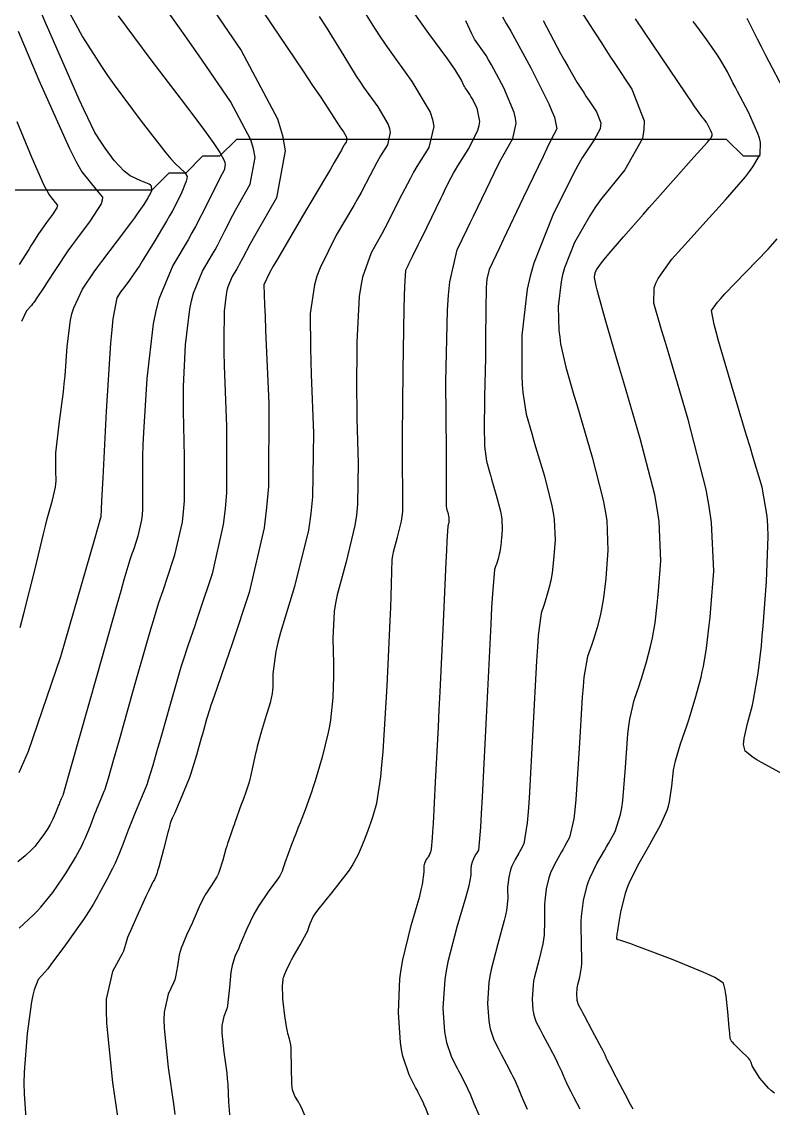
# Model space of a CAD drawing. Header units: metres. Extents: x 837117 to 838477, y 1189012 to 1191015.
# Drawn here: x 837775.3 to 837819.8, y 1189245 to 1189309.4 of the extents above; entities that cross this region are included whole.
import ezdxf

# ---------------------------------------------------------------- set-up
doc = ezdxf.new("R2010")
doc.units = ezdxf.units.M
doc.header["$LTSCALE"] = 0.3
doc.layers.add('COTAS 10', color=1, linetype='Continuous')
doc.layers.add('COTAS INT', color=252, linetype='Continuous')
doc.layers.add('DRENAJE', color=5, linetype='Continuous', lineweight=25)

msp = doc.modelspace()

# ---------------------------------------------------------------- linework, layer by layer
at = {"layer": 'COTAS 10'}
for points, elevation in [([(837775.217, 1189273.493), (837775.438, 1189274.323), (837776.105, 1189276.97), (837776.607, 1189279.038), (837776.724, 1189279.502), (837776.831, 1189279.92), (837777.136, 1189281.039), (837777.315, 1189281.798), (837777.342, 1189281.99), (837777.36, 1189282.173), (837777.341, 1189282.765), (837777.325, 1189283.541), (837777.344, 1189283.84), (837777.373, 1189284.176), (837777.561, 1189285.694), (837777.783, 1189287.44), (837777.833, 1189287.921), (837777.878, 1189288.4), (837778, 1189290.119), (837778.194, 1189291.681), (837778.284, 1189292.061), (837778.391, 1189292.418), (837778.907, 1189293.518), (837779.602, 1189294.537), (837779.821, 1189294.843), (837780.052, 1189295.16), (837780.98, 1189296.389), (837781.833, 1189297.506), (837782.016, 1189297.752), (837782.175, 1189297.971), (837782.558, 1189298.531), (837782.769, 1189298.889), (837782.82, 1189298.98), (837782.869, 1189299.068), (837783.018, 1189299.358), (837782.996, 1189299.609), (837782.936, 1189299.674), (837782.852, 1189299.735), (837782.357, 1189299.938), (837781.722, 1189300.236), (837781.551, 1189300.359), (837781.382, 1189300.498), (837780.787, 1189301.145), (837780.258, 1189301.861), (837780.129, 1189302.044), (837780.009, 1189302.22), (837779.641, 1189302.801), (837779.005, 1189304.117), (837778.716, 1189304.757), (837778.378, 1189305.515), (837776.847, 1189309.03), (837776.751, 1189309.248), (837775.203, 1189312.944)], 1720), ([(837789.122, 1189310.64), (837791.966, 1189306.418), (837792.525, 1189305.585), (837792.984, 1189304.897), (837793.817, 1189303.626), (837794.012, 1189303.308), (837794.069, 1189303.221), (837794.127, 1189303.134), (837794.349, 1189302.827), (837794.513, 1189302.551), (837794.535, 1189302.484), (837794.547, 1189302.421), (837794.503, 1189302.231), (837794.394, 1189302.059), (837794.365, 1189302.008), (837794.335, 1189301.956), (837794.232, 1189301.755), (837793.808, 1189301.011), (837793.576, 1189300.616), (837793.295, 1189300.14), (837791.87, 1189297.738), (837790.464, 1189295.345), (837790.196, 1189294.874), (837789.98, 1189294.485), (837789.636, 1189293.775), (837789.681, 1189292.6), (837789.71, 1189291.919), (837789.747, 1189291.083), (837789.938, 1189286.78), (837789.906, 1189281.83), (837789.801, 1189280.587), (837789.654, 1189279.398), (837788.778, 1189275.567), (837787.789, 1189272.593), (837787.571, 1189271.946), (837787.377, 1189271.375), (837786.881, 1189269.95), (837786.58, 1189269.096), (837786.509, 1189268.886), (837786.443, 1189268.687), (837786.252, 1189268.061), (837786.065, 1189267.4), (837786.003, 1189267.178), (837785.936, 1189266.939), (837785.654, 1189265.937), (837785.318, 1189264.852), (837785.216, 1189264.56), (837785.11, 1189264.272), (837784.697, 1189263.265), (837784.345, 1189262.475), (837784.278, 1189262.324), (837784.224, 1189262.202), (837784.137, 1189262.007), (837784.135, 1189262.001), (837784.134, 1189261.999), (837784.133, 1189261.996), (837784.127, 1189261.982), (837784.058, 1189261.721), (837784.016, 1189261.562), (837783.965, 1189261.365), (837783.7, 1189260.344), (837783.419, 1189259.303), (837783.358, 1189259.094), (837783.304, 1189258.92), (837783.17, 1189258.578), (837783.089, 1189258.459), (837783.069, 1189258.426), (837783.051, 1189258.393), (837782.992, 1189258.27), (837782.839, 1189257.932), (837782.761, 1189257.762), (837782.668, 1189257.56), (837782.201, 1189256.558), (837781.742, 1189255.536), (837781.654, 1189255.322), (837781.582, 1189255.138), (837781.46, 1189254.72), (837781.332, 1189254.339), (837781.257, 1189254.178), (837781.163, 1189253.993), (837780.682, 1189253.123), (837780.32, 1189251.491), (837780.303, 1189250.825), (837780.322, 1189250.066), (837780.689, 1189246.552), (837781.173, 1189243.202)], 1730), ([(837803.749, 1189309.648), (837803.984, 1189309.256), (837804.246, 1189308.8), (837805.426, 1189306.623), (837806.493, 1189304.493), (837806.685, 1189304.067), (837806.83, 1189303.711), (837806.98, 1189303.02), (837806.587, 1189302.254), (837806.39, 1189301.852), (837806.155, 1189301.367), (837804.99, 1189298.932), (837803.82, 1189296.473), (837803.582, 1189295.974), (837803.381, 1189295.554), (837802.968, 1189294.692), (837802.834, 1189294.113), (837802.809, 1189293.87), (837802.79, 1189293.592), (837802.764, 1189292.29), (837802.76, 1189290.571), (837802.754, 1189290.029), (837802.745, 1189289.458), (837802.698, 1189287.16), (837802.677, 1189285.061), (837802.686, 1189284.616), (837802.701, 1189284.231), (837802.807, 1189283.33), (837802.987, 1189282.71), (837803.048, 1189282.502), (837803.114, 1189282.278), (837803.393, 1189281.336), (837803.636, 1189280.383), (837803.678, 1189280.152), (837803.711, 1189279.935), (837803.739, 1189279.271), (837803.7, 1189278.763), (837803.689, 1189278.645), (837803.679, 1189278.536), (837803.642, 1189278.223), (837803.599, 1189277.97), (837803.567, 1189277.828), (837803.497, 1189277.565), (837803.417, 1189277.304), (837803.395, 1189277.234), (837803.372, 1189277.165), (837803.289, 1189276.921), (837803.164, 1189275.494), (837803.115, 1189274.68), (837803.06, 1189273.683), (837802.81, 1189268.566), (837802.56, 1189263.466), (837802.505, 1189262.479), (837802.456, 1189261.678), (837802.331, 1189260.319), (837802.242, 1189260.159), (837802.19, 1189260.067), (837802.091, 1189259.892), (837802.001, 1189259.708), (837801.981, 1189259.656), (837801.962, 1189259.602), (837801.914, 1189259.403), (837801.888, 1189259.19), (837801.884, 1189259.129), (837801.882, 1189259.066), (837801.886, 1189258.83), (837801.767, 1189258.21), (837801.686, 1189257.904), (837801.585, 1189257.541), (837801.051, 1189255.748), (837800.519, 1189253.694), (837800.421, 1189253.167), (837800.343, 1189252.657), (837800.237, 1189250.967), (837800.334, 1189249.563), (837800.383, 1189249.234), (837800.443, 1189248.931), (837800.741, 1189248.052), (837801.073, 1189247.407), (837801.155, 1189247.25), (837801.231, 1189247.103), (837801.468, 1189246.654), (837801.686, 1189246.214), (837801.75, 1189246.073), (837801.817, 1189245.924), (837802.071, 1189245.316), (837802.355, 1189244.638)], 1740), ([(837820.548, 1189305.054), (837819.343, 1189307.354), (837819.077, 1189307.867), (837818.84, 1189308.327), (837818.229, 1189309.542)], 1750), ([(837820.414, 1189264.778), (837819.081, 1189265.497), (837818.81, 1189265.657), (837818.582, 1189265.798), (837818.112, 1189266.166), (837818.018, 1189266.573), (837818.026, 1189266.74), (837818.049, 1189266.931), (837818.258, 1189267.813), (837818.54, 1189268.9), (837818.609, 1189269.219), (837818.675, 1189269.545), (837818.882, 1189270.79), (837819.071, 1189272.412), (837819.124, 1189272.976), (837819.179, 1189273.59), (837819.384, 1189276.222), (837819.47, 1189278.876), (837819.451, 1189279.503), (837819.413, 1189280.084), (837819.118, 1189281.791), (837818.589, 1189283.562), (837818.404, 1189284.183), (837818.201, 1189284.86), (837817.326, 1189287.776), (837816.543, 1189290.461), (837816.397, 1189290.993), (837816.283, 1189291.434), (837816.128, 1189292.259), (837816.469, 1189292.745), (837816.667, 1189292.971), (837816.91, 1189293.237), (837818.161, 1189294.526), (837819.474, 1189295.895), (837819.754, 1189296.212), (837820, 1189296.5)], 1750)]:
    msp.add_lwpolyline(points, dxfattribs=dict(at, elevation=elevation))
at = {"layer": 'COTAS INT'}
for points, elevation in [([(837785.696, 1189311.486), (837788.292, 1189307.656), (837790.444, 1189303.603), (837790.737, 1189302.624), (837790.898, 1189301.708), (837790.383, 1189298.92), (837789.243, 1189296.929), (837789.009, 1189296.516), (837788.81, 1189296.162), (837788.39, 1189295.382), (837788.18, 1189294.973), (837788.114, 1189294.853), (837788.045, 1189294.73), (837787.769, 1189294.261), (837787.515, 1189293.649), (837787.46, 1189293.436), (837787.412, 1189293.204), (837787.292, 1189292.21), (837787.268, 1189290.485), (837787.279, 1189289.792), (837787.299, 1189289.006), (837787.437, 1189285.392), (837787.421, 1189281.486), (837787.344, 1189280.517), (837787.236, 1189279.596), (837786.581, 1189276.676), (837785.839, 1189274.447), (837785.676, 1189273.962), (837785.531, 1189273.534), (837785.159, 1189272.466), (837784.841, 1189271.502), (837784.731, 1189271.141), (837784.61, 1189270.738), (837784.092, 1189268.941), (837783.578, 1189267.12), (837783.46, 1189266.702), (837783.353, 1189266.322), (837783.054, 1189265.26), (837782.806, 1189264.461), (837782.731, 1189264.246), (837782.654, 1189264.034), (837782.35, 1189263.293), (837782.041, 1189262.578), (837781.961, 1189262.383), (837781.882, 1189262.189), (837781.616, 1189261.498), (837781.378, 1189260.861), (837781.316, 1189260.7), (837781.258, 1189260.547), (837781.063, 1189260.05), (837780.844, 1189259.55), (837780.77, 1189259.394), (837780.69, 1189259.23), (837780.35, 1189258.575), (837779.996, 1189257.92), (837779.905, 1189257.756), (837779.819, 1189257.599), (837779.536, 1189257.094), (837779.127, 1189256.451), (837778.962, 1189256.207), (837778.774, 1189255.935), (837777.906, 1189254.711), (837777.041, 1189253.537), (837776.855, 1189253.296), (837776.692, 1189253.09), (837776.298, 1189252.649), (837776.048, 1189252.035), (837775.976, 1189251.72), (837775.903, 1189251.343), (837775.632, 1189249.459), (837775.459, 1189247.163), (837775.449, 1189246.526), (837775.455, 1189245.889), (837775.613, 1189243.582)], 1728), ([(837794.913, 1189311.048), (837796.19, 1189308.961), (837796.564, 1189308.391), (837796.947, 1189307.825), (837798.402, 1189305.809), (837799.477, 1189303.998), (837799.619, 1189303.56), (837799.695, 1189303.151), (837799.409, 1189301.904), (837798.696, 1189300.777), (837798.502, 1189300.443), (837798.31, 1189300.1), (837797.63, 1189298.781), (837796.97, 1189297.466), (837796.79, 1189297.125), (837796.612, 1189296.794), (837795.979, 1189295.681), (837795.47, 1189294.232), (837795.369, 1189293.689), (837795.286, 1189293.085), (837795.133, 1189290.388), (837795.123, 1189287.404), (837795.131, 1189286.617), (837795.144, 1189285.849), (837795.227, 1189283.216), (837795.185, 1189280.789), (837795.119, 1189280.149), (837795.029, 1189279.524), (837794.506, 1189277.381), (837793.974, 1189275.435), (837793.878, 1189274.934), (837793.804, 1189274.45), (837793.726, 1189272.835), (837793.767, 1189271.379), (837793.769, 1189270.995), (837793.768, 1189270.618), (837793.729, 1189269.327), (837793.592, 1189268.035), (837793.528, 1189267.658), (837793.454, 1189267.272), (837793.092, 1189265.812), (837792.674, 1189264.413), (837792.563, 1189264.067), (837792.455, 1189263.739), (837792.082, 1189262.702), (837791.779, 1189261.925), (837791.715, 1189261.761), (837791.659, 1189261.618), (837791.527, 1189261.287), (837791.416, 1189260.998), (837791.372, 1189260.882), (837791.323, 1189260.751), (837791.103, 1189260.148), (837790.89, 1189259.554), (837790.846, 1189259.429), (837790.809, 1189259.32), (837790.73, 1189259.07), (837790.58, 1189258.795), (837790.498, 1189258.672), (837790.399, 1189258.528), (837789.895, 1189257.837), (837789.327, 1189257.001), (837789.187, 1189256.766), (837789.055, 1189256.53), (837788.639, 1189255.662), (837788.307, 1189254.875), (837788.227, 1189254.689), (837788.152, 1189254.517), (837787.926, 1189254.014), (837787.759, 1189253.483), (837787.722, 1189253.293), (837787.689, 1189253.086), (837787.602, 1189252.184), (837787.514, 1189251.299), (837787.481, 1189251.102), (837787.444, 1189250.925), (837787.279, 1189250.461), (837787.164, 1189249.939), (837787.158, 1189249.726), (837787.164, 1189249.484), (837787.281, 1189248.36), (837787.441, 1189247.105), (837787.473, 1189246.779), (837787.5, 1189246.463), (837787.556, 1189245.4), (837787.632, 1189244.439)], 1734), ([(837777.997, 1189310.113), (837778.472, 1189309.259), (837778.915, 1189308.46), (837780.027, 1189306.705), (837780.391, 1189306.173), (837780.778, 1189305.621), (837782.378, 1189303.459), (837783.843, 1189301.6), (837784.146, 1189301.239), (837784.405, 1189300.944), (837784.967, 1189300.432), (837785.099, 1189300.189), (837785.086, 1189300.063), (837785.051, 1189299.912), (837784.746, 1189299.157), (837784.232, 1189298.162), (837784.065, 1189297.859), (837783.888, 1189297.545), (837783.161, 1189296.313), (837782.451, 1189295.169), (837782.284, 1189294.911), (837782.13, 1189294.677), (837781.683, 1189294.045), (837781.348, 1189293.601), (837781.264, 1189293.487), (837781.185, 1189293.376), (837780.934, 1189293.008), (837780.704, 1189291.771), (837780.638, 1189291.113), (837780.57, 1189290.317), (837780.319, 1189286.304), (837780.111, 1189282.357), (837780.039, 1189280.996), (837779.988, 1189280.028), (837779.987, 1189280.021), (837779.987, 1189280.009), (837779.986, 1189280.005), (837779.984, 1189280), (837779.984, 1189279.998), (837779.983, 1189279.995), (837779.981, 1189279.985), (837779.616, 1189278.715), (837777.611, 1189271.75), (837775.693, 1189266.149), (837775.139, 1189264.894)], 1722), ([(837775.168, 1189255.688), (837776.02, 1189256.477), (837776.239, 1189256.706), (837776.45, 1189256.938), (837777.151, 1189257.815), (837777.755, 1189258.682), (837777.905, 1189258.908), (837778.048, 1189259.129), (837778.502, 1189259.878), (837778.883, 1189260.599), (837778.98, 1189260.802), (837779.073, 1189261.007), (837779.379, 1189261.758), (837779.646, 1189262.46), (837779.715, 1189262.634), (837779.781, 1189262.799), (837780.002, 1189263.32), (837780.197, 1189263.796), (837780.247, 1189263.932), (837780.295, 1189264.07), (837780.454, 1189264.583), (837780.77, 1189265.705), (837781.091, 1189266.841), (837781.932, 1189269.821), (837782.777, 1189272.79), (837782.953, 1189273.396), (837783.103, 1189273.908), (837783.436, 1189274.981), (837783.684, 1189275.693), (837783.781, 1189275.978), (837783.889, 1189276.301), (837784.383, 1189277.786), (837784.82, 1189279.731), (837784.892, 1189280.344), (837784.943, 1189280.99), (837784.954, 1189283.592), (837784.884, 1189286.319), (837784.885, 1189287.045), (837784.894, 1189287.757), (837785.001, 1189290.222), (837785.256, 1189292.339), (837785.359, 1189292.833), (837785.476, 1189293.286), (837786.017, 1189294.589), (837786.604, 1189295.588), (837786.751, 1189295.85), (837786.891, 1189296.106), (837787.339, 1189296.978), (837787.813, 1189297.907), (837787.97, 1189298.199), (837788.137, 1189298.506), (837788.835, 1189299.742), (837789.123, 1189301.305), (837789.033, 1189301.818), (837788.869, 1189302.366), (837787.663, 1189304.638), (837785.994, 1189307.08), (837785.539, 1189307.735), (837785.087, 1189308.382), (837783.477, 1189310.643)], 1726), ([(837792.248, 1189244.19), (837791.862, 1189245.078), (837791.773, 1189245.262), (837791.693, 1189245.418), (837791.469, 1189245.76), (837791.334, 1189246.121), (837791.309, 1189246.29), (837791.29, 1189246.489), (837791.267, 1189247.457), (837791.26, 1189248.423), (837791.25, 1189248.621), (837791.238, 1189248.789), (837791.164, 1189249.145), (837791.063, 1189249.451), (837791.033, 1189249.588), (837791.002, 1189249.748), (837790.881, 1189250.514), (837790.784, 1189251.329), (837790.767, 1189251.52), (837790.755, 1189251.696), (837790.751, 1189252.205), (837790.772, 1189252.537), (837790.776, 1189252.601), (837790.78, 1189252.653), (837790.788, 1189252.742), (837790.822, 1189252.821), (837790.841, 1189252.867), (837790.865, 1189252.924), (837790.988, 1189253.218), (837791.202, 1189253.667), (837791.283, 1189253.823), (837791.374, 1189253.992), (837791.784, 1189254.712), (837792.162, 1189255.398), (837792.233, 1189255.544), (837792.289, 1189255.672), (837792.371, 1189255.977), (837792.559, 1189256.364), (837792.683, 1189256.544), (837792.837, 1189256.755), (837793.652, 1189257.778), (837794.515, 1189258.878), (837794.7, 1189259.137), (837794.861, 1189259.376), (837795.249, 1189260.079), (837795.474, 1189260.636), (837795.534, 1189260.785), (837795.592, 1189260.931), (837795.791, 1189261.437), (837795.989, 1189261.988), (837796.046, 1189262.162), (837796.105, 1189262.346), (837796.328, 1189263.09), (837796.561, 1189264.644), (837796.626, 1189265.339), (837796.691, 1189266.149), (837796.931, 1189270.032), (837797.12, 1189273.888), (837797.153, 1189274.682), (837797.178, 1189275.357), (837797.202, 1189276.804), (837797.237, 1189277.525), (837797.27, 1189277.741), (837797.312, 1189277.964), (837797.55, 1189278.832), (837797.783, 1189279.788), (837797.823, 1189280.067), (837797.853, 1189280.352), (837797.871, 1189281.434), (837797.842, 1189283.231), (837797.841, 1189283.967), (837797.844, 1189284.806), (837797.881, 1189288.695), (837797.94, 1189292.384), (837797.956, 1189293.097), (837797.973, 1189293.676), (837798.034, 1189294.653), (837798.134, 1189294.841), (837798.175, 1189294.922), (837798.223, 1189295.016), (837798.442, 1189295.464), (837798.772, 1189296.143), (837798.888, 1189296.383), (837799.017, 1189296.646), (837799.571, 1189297.786), (837800.108, 1189298.89), (837800.225, 1189299.131), (837800.328, 1189299.343), (837800.584, 1189299.875), (837800.865, 1189300.388), (837800.984, 1189300.588), (837801.12, 1189300.814), (837801.761, 1189301.841), (837802.299, 1189302.933), (837802.371, 1189303.201), (837802.409, 1189303.453), (837802.267, 1189304.238), (837801.955, 1189304.815), (837801.885, 1189304.935), (837801.823, 1189305.039), (837801.661, 1189305.274), (837801.54, 1189305.446), (837801.505, 1189305.51), (837801.468, 1189305.582), (837801.325, 1189305.902), (837800.94, 1189306.546), (837800.75, 1189306.822), (837800.524, 1189307.141), (837799.406, 1189308.647), (837797.978, 1189310.669)], 1736), ([(837808.058, 1189310.509), (837808.947, 1189309.137), (837809.129, 1189308.855), (837809.283, 1189308.614), (837809.606, 1189308.094), (837809.97, 1189307.526), (837810.149, 1189307.255), (837810.363, 1189306.934), (837811.417, 1189305.366), (837812.129, 1189303.484), (837812.126, 1189302.965), (837812.038, 1189302.448), (837810.997, 1189300.589), (837809.564, 1189298.803), (837809.228, 1189298.331), (837808.919, 1189297.869), (837808.021, 1189296.281), (837807.43, 1189294.774), (837807.314, 1189294.363), (837807.219, 1189293.954), (837807.048, 1189292.499), (837807.096, 1189291.072), (837807.14, 1189290.682), (837807.196, 1189290.293), (837807.506, 1189288.903), (837807.986, 1189287.247), (837808.149, 1189286.69), (837808.325, 1189286.091), (837809.072, 1189283.571), (837809.72, 1189281.023), (837809.835, 1189280.406), (837809.921, 1189279.826), (837809.997, 1189278.052), (837809.891, 1189276.694), (837809.863, 1189276.377), (837809.835, 1189276.086), (837809.738, 1189275.25), (837809.621, 1189274.573), (837809.581, 1189274.383), (837809.537, 1189274.192), (837809.349, 1189273.489), (837809.136, 1189272.792), (837809.076, 1189272.605), (837809.016, 1189272.419), (837808.793, 1189271.767), (837808.579, 1189270.545), (837808.524, 1189270.001), (837808.471, 1189269.366), (837808.293, 1189266.331), (837808.103, 1189263.321), (837808.043, 1189262.702), (837807.979, 1189262.177), (837807.72, 1189261.056), (837807.427, 1189260.527), (837807.341, 1189260.375), (837807.254, 1189260.221), (837806.924, 1189259.644), (837806.627, 1189259.034), (837806.56, 1189258.86), (837806.5, 1189258.682), (837806.338, 1189258.021), (837806.253, 1189257.318), (837806.241, 1189257.115), (837806.233, 1189256.907), (837806.247, 1189256.126), (837806.222, 1189255.276), (837806.19, 1189255.025), (837806.147, 1189254.768), (837805.901, 1189253.78), (837805.648, 1189252.805), (837805.601, 1189252.554), (837805.565, 1189252.312), (837805.514, 1189251.509), (837805.56, 1189250.842), (837805.584, 1189250.686), (837805.612, 1189250.542), (837805.754, 1189250.125), (837805.978, 1189249.693), (837806.059, 1189249.54), (837806.147, 1189249.373), (837806.533, 1189248.648), (837806.908, 1189247.932), (837806.989, 1189247.77), (837807.061, 1189247.624), (837807.241, 1189247.231), (837807.365, 1189246.935), (837807.402, 1189246.85), (837807.44, 1189246.764), (837807.588, 1189246.446), (837807.796, 1189246.025), (837807.872, 1189245.875), (837807.956, 1189245.71), (837808.328, 1189244.994)], 1744), ([(837781.029, 1189309.692), (837782.959, 1189307.09), (837784.747, 1189304.75), (837785.118, 1189304.262), (837785.435, 1189303.845), (837786.13, 1189302.915), (837786.478, 1189302.427), (837786.575, 1189302.288), (837786.673, 1189302.147), (837787.033, 1189301.62), (837787.293, 1189301.13), (837787.329, 1189301.012), (837787.348, 1189300.901), (837787.286, 1189300.564), (837787.032, 1189300.084), (837786.93, 1189299.883), (837786.815, 1189299.652), (837786.287, 1189298.573), (837785.602, 1189297.239), (837785.388, 1189296.848), (837785.164, 1189296.447), (837784.265, 1189294.917), (837783.437, 1189292.923), (837783.258, 1189292.229), (837783.1, 1189291.474), (837782.709, 1189288.233), (837782.521, 1189285.029), (837782.49, 1189284.297), (837782.469, 1189283.633), (837782.471, 1189281.791), (837782.465, 1189280.494), (837782.44, 1189280.172), (837782.404, 1189279.866), (837782.186, 1189278.896), (837781.94, 1189278.155), (837781.886, 1189277.994), (837781.837, 1189277.852), (837781.714, 1189277.497), (837781.365, 1189276.314), (837781.175, 1189275.651), (837780.944, 1189274.841), (837779.772, 1189270.702), (837778.188, 1189265.088), (837777.854, 1189263.905), (837777.784, 1189263.679), (837777.763, 1189263.618), (837777.741, 1189263.558), (837777.655, 1189263.348), (837777.557, 1189263.118), (837777.528, 1189263.045), (837777.497, 1189262.968), (837777.38, 1189262.658), (837777.245, 1189262.327), (837777.161, 1189262.147), (837776.992, 1189261.829), (837776.792, 1189261.498), (837776.729, 1189261.401), (837776.663, 1189261.301), (837776.396, 1189260.918), (837776.087, 1189260.531), (837775.994, 1189260.429), (837775.897, 1189260.328), (837775.521, 1189259.98), (837775.092, 1189259.63)], 1724), ([(837792.915, 1189309.654), (837793.323, 1189309.022), (837794.365, 1189307.337), (837795.101, 1189306.134), (837795.316, 1189305.806), (837795.537, 1189305.48), (837796.376, 1189304.318), (837796.995, 1189303.274), (837797.077, 1189303.022), (837797.121, 1189302.786), (837796.956, 1189302.068), (837796.545, 1189301.418), (837796.434, 1189301.226), (837796.323, 1189301.028), (837795.931, 1189300.268), (837795.389, 1189299.239), (837795.183, 1189298.871), (837794.954, 1189298.467), (837793.925, 1189296.71), (837792.967, 1189294.789), (837792.783, 1189294.281), (837792.633, 1189293.785), (837792.384, 1189292.082), (837792.402, 1189290.002), (837792.421, 1189289.268), (837792.445, 1189288.466), (837792.583, 1189284.998), (837792.518, 1189281.226), (837792.415, 1189280.232), (837792.275, 1189279.26), (837791.462, 1189275.929), (837790.622, 1189273.197), (837790.465, 1189272.601), (837790.341, 1189272.076), (837790.165, 1189270.758), (837790.164, 1189269.969), (837790.15, 1189269.776), (837790.13, 1189269.595), (837790.007, 1189269.031), (837789.828, 1189268.466), (837789.772, 1189268.283), (837789.713, 1189268.088), (837789.48, 1189267.29), (837789.253, 1189266.455), (837789.198, 1189266.238), (837789.147, 1189266.027), (837788.993, 1189265.314), (837788.852, 1189264.673), (837788.809, 1189264.507), (837788.765, 1189264.347), (837788.592, 1189263.808), (837788.407, 1189263.296), (837788.355, 1189263.152), (837788.304, 1189263.007), (837787.931, 1189261.951), (837787.881, 1189261.812), (837787.833, 1189261.677), (837787.664, 1189261.208), (837787.496, 1189260.706), (837787.448, 1189260.549), (837787.399, 1189260.384), (837787.219, 1189259.721), (837787.001, 1189259.054), (837786.929, 1189258.886), (837786.852, 1189258.726), (837786.532, 1189258.207), (837786.208, 1189257.73), (837786.128, 1189257.596), (837786.053, 1189257.461), (837785.816, 1189256.966), (837785.573, 1189256.403), (837785.494, 1189256.226), (837785.41, 1189256.039), (837785.064, 1189255.286), (837784.751, 1189254.509), (837784.688, 1189254.308), (837784.635, 1189254.112), (837784.531, 1189253.452), (837784.423, 1189252.819), (837784.369, 1189252.64), (837784.304, 1189252.459), (837783.98, 1189251.792), (837783.742, 1189250.715), (837783.731, 1189250.275), (837783.743, 1189249.775), (837783.985, 1189247.456), (837784.307, 1189245.153), (837784.37, 1189244.662)], 1732), ([(837799.487, 1189244.359), (837799.194, 1189245.074), (837799.131, 1189245.225), (837799.075, 1189245.355), (837798.935, 1189245.657), (837798.773, 1189245.969), (837798.703, 1189246.105), (837798.621, 1189246.263), (837798.235, 1189247.016), (837797.858, 1189248.125), (837797.783, 1189248.507), (837797.721, 1189248.923), (837797.599, 1189250.696), (837797.691, 1189252.696), (837797.763, 1189253.255), (837797.856, 1189253.817), (837798.358, 1189255.862), (837798.862, 1189257.599), (837798.955, 1189257.966), (837799.029, 1189258.284), (837799.129, 1189259.02), (837799.128, 1189259.382), (837799.139, 1189259.464), (837799.154, 1189259.537), (837799.245, 1189259.736), (837799.348, 1189259.866), (837799.37, 1189259.897), (837799.389, 1189259.926), (837799.435, 1189260.009), (837799.462, 1189260.076), (837799.469, 1189260.093), (837799.476, 1189260.111), (837799.499, 1189260.171), (837799.523, 1189260.236), (837799.53, 1189260.257), (837799.537, 1189260.279), (837799.563, 1189260.367), (837799.616, 1189261.034), (837799.64, 1189261.421), (837799.667, 1189261.895), (837799.799, 1189264.336), (837799.965, 1189267.622), (837800.015, 1189268.629), (837800.065, 1189269.677), (837800.26, 1189273.815), (837800.426, 1189277.37), (837800.459, 1189278.052), (837800.486, 1189278.602), (837800.537, 1189279.497), (837800.55, 1189279.537), (837800.554, 1189279.549), (837800.558, 1189279.56), (837800.571, 1189279.603), (837800.582, 1189279.645), (837800.585, 1189279.657), (837800.587, 1189279.669), (837800.594, 1189279.71), (837800.6, 1189279.761), (837800.602, 1189279.779), (837800.604, 1189279.798), (837800.61, 1189279.881), (837800.605, 1189279.989), (837800.6, 1189280.025), (837800.593, 1189280.062), (837800.554, 1189280.218), (837800.508, 1189280.372), (837800.497, 1189280.408), (837800.487, 1189280.442), (837800.458, 1189280.543), (837800.441, 1189280.69), (837800.438, 1189280.753), (837800.437, 1189280.826), (837800.44, 1189281.168), (837800.442, 1189282.469), (837800.44, 1189283.146), (837800.437, 1189283.96), (837800.414, 1189288.044), (837800.497, 1189292.27), (837800.56, 1189293.173), (837800.641, 1189293.961), (837801.077, 1189295.843), (837801.673, 1189297.075), (837801.855, 1189297.453), (837802.044, 1189297.847), (837802.787, 1189299.403), (837803.51, 1189300.878), (837803.687, 1189301.22), (837803.854, 1189301.534), (837804.371, 1189302.43), (837804.565, 1189303.322), (837804.528, 1189303.634), (837804.451, 1189303.973), (837803.846, 1189305.431), (837803.1, 1189306.807), (837802.934, 1189307.096), (837802.786, 1189307.344), (837802.399, 1189307.904), (837802.111, 1189308.315), (837802.025, 1189308.469), (837801.936, 1189308.64), (837801.596, 1189309.404)], 1738), ([(837806.16, 1189309.424), (837807.198, 1189307.475), (837807.428, 1189307.054), (837807.633, 1189306.685), (837808.164, 1189305.782), (837808.47, 1189305.31), (837808.533, 1189305.212), (837808.586, 1189305.129), (837808.697, 1189304.95), (837808.823, 1189304.755), (837808.884, 1189304.661), (837808.958, 1189304.551), (837809.32, 1189304.011), (837809.566, 1189303.363), (837809.565, 1189303.185), (837809.534, 1189303.007), (837809.176, 1189302.367), (837808.464, 1189301.293), (837808.211, 1189300.842), (837807.933, 1189300.324), (837806.726, 1189297.894), (837805.615, 1189295.06), (837805.397, 1189294.287), (837805.218, 1189293.518), (837804.896, 1189290.78), (837804.895, 1189288.419), (837804.919, 1189287.887), (837804.952, 1189287.407), (837805.157, 1189286.116), (837805.486, 1189284.978), (837805.598, 1189284.596), (837805.72, 1189284.184), (837806.233, 1189282.454), (837806.678, 1189280.703), (837806.756, 1189280.279), (837806.816, 1189279.881), (837806.868, 1189278.662), (837806.796, 1189277.729), (837806.776, 1189277.511), (837806.757, 1189277.311), (837806.69, 1189276.737), (837806.61, 1189276.272), (837806.582, 1189276.141), (837806.552, 1189276.01), (837806.423, 1189275.527), (837806.277, 1189275.048), (837806.235, 1189274.919), (837806.194, 1189274.792), (837806.041, 1189274.344), (837805.872, 1189273.02), (837805.82, 1189272.34), (837805.766, 1189271.525), (837805.551, 1189267.449), (837805.332, 1189263.393), (837805.274, 1189262.591), (837805.218, 1189261.927), (837805.025, 1189260.687), (837804.834, 1189260.343), (837804.779, 1189260.244), (837804.722, 1189260.144), (837804.508, 1189259.768), (837804.314, 1189259.371), (837804.27, 1189259.258), (837804.231, 1189259.142), (837804.126, 1189258.712), (837804.07, 1189258.254), (837804.062, 1189258.122), (837804.058, 1189257.987), (837804.067, 1189257.478), (837803.994, 1189256.743), (837803.938, 1189256.465), (837803.866, 1189256.154), (837803.476, 1189254.764), (837803.084, 1189253.249), (837803.011, 1189252.86), (837802.954, 1189252.485), (837802.876, 1189251.238), (837802.947, 1189250.202), (837802.984, 1189249.96), (837803.027, 1189249.736), (837803.247, 1189249.088), (837803.526, 1189248.55), (837803.607, 1189248.395), (837803.689, 1189248.238), (837804, 1189247.651), (837804.297, 1189247.073), (837804.37, 1189246.922), (837804.439, 1189246.774), (837804.656, 1189246.274), (837804.86, 1189245.787), (837804.921, 1189245.648), (837804.984, 1189245.507), (837805.226, 1189244.983)], 1742), ([(837811.48, 1189244.985), (837811.333, 1189245.258), (837811.258, 1189245.4), (837811.168, 1189245.571), (837810.718, 1189246.427), (837810.268, 1189247.289), (837810.177, 1189247.464), (837810.101, 1189247.61), (837809.949, 1189247.908), (837809.897, 1189248.022), (837809.883, 1189248.053), (837809.87, 1189248.083), (837809.825, 1189248.189), (837809.684, 1189248.475), (837809.609, 1189248.619), (837809.519, 1189248.79), (837809.065, 1189249.644), (837808.605, 1189250.508), (837808.511, 1189250.685), (837808.43, 1189250.837), (837808.26, 1189251.161), (837808.197, 1189251.347), (837808.184, 1189251.412), (837808.173, 1189251.482), (837808.153, 1189251.78), (837808.175, 1189252.14), (837808.192, 1189252.248), (837808.213, 1189252.36), (837808.326, 1189252.797), (837808.428, 1189253.381), (837808.442, 1189253.586), (837808.45, 1189253.81), (837808.428, 1189254.774), (837808.409, 1189255.828), (837808.419, 1189256.108), (837808.436, 1189256.382), (837808.551, 1189257.33), (837808.769, 1189258.223), (837808.85, 1189258.462), (837808.94, 1189258.697), (837809.341, 1189259.52), (837809.786, 1189260.298), (837809.904, 1189260.506), (837810.019, 1189260.711), (837810.415, 1189261.424), (837810.741, 1189262.426), (837810.812, 1189262.814), (837810.875, 1189263.248), (837811.034, 1189265.214), (837811.176, 1189267.208), (837811.229, 1189267.661), (837811.287, 1189268.07), (837811.546, 1189269.19), (837811.838, 1189270.046), (837811.917, 1189270.29), (837811.996, 1189270.537), (837812.276, 1189271.451), (837812.522, 1189272.374), (837812.58, 1189272.625), (837812.633, 1189272.875), (837812.786, 1189273.764), (837812.914, 1189274.861), (837812.95, 1189275.243), (837812.987, 1189275.659), (837813.126, 1189277.442), (837813.026, 1189279.772), (837812.913, 1189280.533), (837812.763, 1189281.344), (837811.911, 1189284.689), (837810.931, 1189287.997), (837810.7, 1189288.784), (837810.485, 1189289.515), (837809.855, 1189291.689), (837809.44, 1189293.178), (837809.361, 1189293.476), (837809.297, 1189293.726), (837809.2, 1189294.218), (837809.22, 1189294.391), (837809.231, 1189294.44), (837809.245, 1189294.489), (837809.315, 1189294.668), (837809.612, 1189295.076), (837809.769, 1189295.269), (837809.957, 1189295.497), (837810.908, 1189296.609), (837812.091, 1189297.965), (837812.426, 1189298.347), (837812.765, 1189298.731), (837814.016, 1189300.14), (837815.078, 1189301.329), (837815.297, 1189301.574), (837815.483, 1189301.782), (837815.885, 1189302.23), (837816.043, 1189302.413), (837816.075, 1189302.454), (837816.103, 1189302.491), (837816.161, 1189302.59), (837816.163, 1189302.685), (837816.155, 1189302.72), (837816.143, 1189302.758), (837816.067, 1189302.925), (837815.981, 1189303.09), (837815.961, 1189303.127), (837815.944, 1189303.16), (837815.9, 1189303.248), (837815.857, 1189303.324), (837815.84, 1189303.351), (837815.822, 1189303.379), (837815.738, 1189303.5), (837815.649, 1189303.619), (837815.627, 1189303.647), (837815.607, 1189303.672), (837815.545, 1189303.742), (837815.145, 1189304.315), (837814.911, 1189304.657), (837814.624, 1189305.079), (837813.146, 1189307.264), (837811.632, 1189309.519)], 1746), ([(837775.109, 1189308.786), (837776.328, 1189305.883), (837778.125, 1189301.877), (837778.521, 1189301.097), (837778.873, 1189300.46), (837779.779, 1189299.346), (837780.095, 1189298.962), (837780.074, 1189298.784), (837780.007, 1189298.576), (837779.374, 1189297.566), (837778.492, 1189296.396), (837778.268, 1189296.087), (837778.052, 1189295.784), (837777.345, 1189294.742), (837776.781, 1189293.875), (837776.656, 1189293.682), (837776.545, 1189293.51), (837776.254, 1189293.057), (837776.03, 1189292.737), (837775.961, 1189292.648), (837775.888, 1189292.56), (837775.599, 1189292.24), (837775.294, 1189291.604)], 1718), ([(837819.842, 1189245.927), (837819.663, 1189246.075), (837819.496, 1189246.229), (837818.991, 1189246.82), (837818.649, 1189247.339), (837818.586, 1189247.446), (837818.536, 1189247.538), (837818.466, 1189247.739), (837818.385, 1189247.907), (837818.328, 1189247.977), (837818.255, 1189248.058), (837817.865, 1189248.437), (837817.47, 1189248.82), (837817.395, 1189248.903), (837817.333, 1189248.976), (837817.234, 1189249.159), (837817.209, 1189249.473), (837817.195, 1189249.63), (837817.177, 1189249.816), (837817.089, 1189250.739), (837816.983, 1189251.681), (837816.955, 1189251.878), (837816.927, 1189252.049), (837816.828, 1189252.437), (837816.313, 1189252.777), (837816.022, 1189252.916), (837815.667, 1189253.075), (837813.85, 1189253.814), (837812.016, 1189254.518), (837811.65, 1189254.655), (837811.345, 1189254.767), (837810.757, 1189254.962), (837810.606, 1189255), (837810.577, 1189255.013), (837810.553, 1189255.027), (837810.513, 1189255.086), (837810.549, 1189255.364), (837810.573, 1189255.516), (837810.603, 1189255.701), (837810.763, 1189256.64), (837811.037, 1189257.763), (837811.139, 1189258.064), (837811.253, 1189258.36), (837811.758, 1189259.395), (837812.318, 1189260.376), (837812.466, 1189260.638), (837812.611, 1189260.895), (837813.109, 1189261.793), (837813.502, 1189262.676), (837813.581, 1189262.925), (837813.647, 1189263.176), (837813.775, 1189264.097), (837813.881, 1189265.05), (837813.933, 1189265.321), (837813.995, 1189265.596), (837814.298, 1189266.613), (837814.659, 1189267.673), (837814.758, 1189267.975), (837814.855, 1189268.281), (837815.202, 1189269.413), (837815.507, 1189270.556), (837815.578, 1189270.867), (837815.644, 1189271.177), (837815.834, 1189272.277), (837815.992, 1189273.637), (837816.037, 1189274.109), (837816.083, 1189274.624), (837816.255, 1189276.832), (837816.131, 1189279.718), (837815.991, 1189280.66), (837815.805, 1189281.664), (837814.751, 1189285.807), (837813.615, 1189289.629), (837813.378, 1189290.43), (837813.174, 1189291.12), (837812.716, 1189292.685), (837812.733, 1189293.594), (837812.828, 1189293.871), (837812.963, 1189294.158), (837813.776, 1189295.287), (837814.914, 1189296.556), (837815.252, 1189296.933), (837815.601, 1189297.321), (837816.948, 1189298.811), (837818.124, 1189300.172), (837818.365, 1189300.477), (837818.57, 1189300.753), (837819.008, 1189301.49), (837819.022, 1189302.201), (837818.96, 1189302.458), (837818.87, 1189302.742), (837818.307, 1189303.989), (837817.662, 1189305.222), (837817.519, 1189305.497), (837817.392, 1189305.744), (837817.065, 1189306.395), (837816.742, 1189306.966), (837816.618, 1189307.161), (837816.479, 1189307.373), (837815.852, 1189308.274), (837815.191, 1189309.163), (837815.03, 1189309.368)], 1748), ([(837775.02, 1189303.439), (837775.907, 1189301.298), (837776.634, 1189299.676), (837776.794, 1189299.361), (837776.937, 1189299.103), (837777.304, 1189298.652), (837777.431, 1189298.496), (837777.423, 1189298.425), (837777.396, 1189298.34), (837777.139, 1189297.931), (837776.783, 1189297.458), (837776.692, 1189297.333), (837776.604, 1189297.21), (837776.318, 1189296.788), (837775.981, 1189296.266), (837775.862, 1189296.079), (837775.731, 1189295.875), (837775.166, 1189294.985)], 1716)]:
    msp.add_lwpolyline(points, dxfattribs=dict(at, elevation=elevation))
at = {"layer": 'DRENAJE'}
msp.add_polyline3d([(837819.008, 1189301.388, 0), (837818.008, 1189301.388, 0), (837817.008, 1189302.388, 0), (837788.018, 1189302.388, 0), (837787.019, 1189301.388, 0), (837786.019, 1189301.388, 0), (837785.019, 1189300.388, 0), (837784.02, 1189300.388, 0), (837783.02, 1189299.389, 0), (837762.027, 1189299.389, 0), (837761.027, 1189298.389, 0), (837760.028, 1189297.389, 0), (837737.035, 1189297.389, 0)], dxfattribs=at)

doc.saveas('drawing.dxf')
